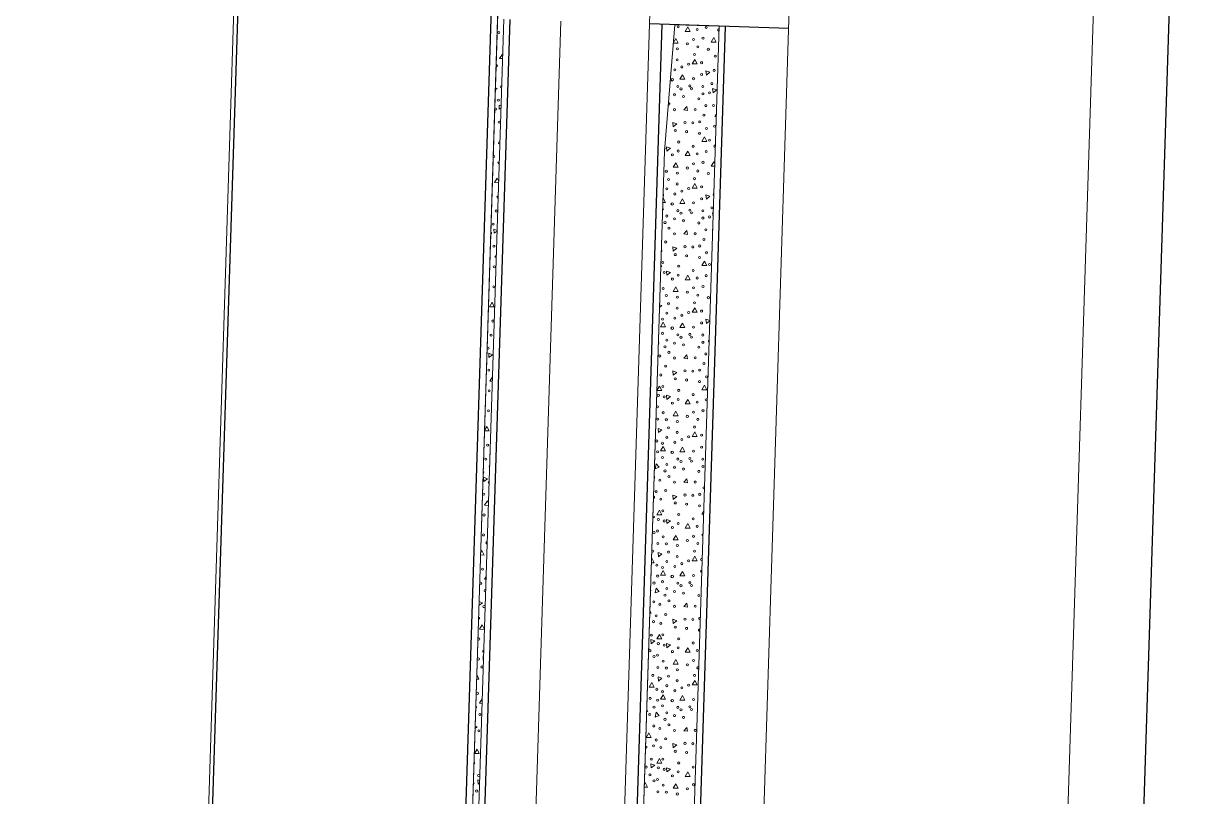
# Model space of a CAD drawing. Extents: x 2536801 to 2538856, y 7112140 to 7131569.
# Drawn here: x 2538030 to 2538213.5, y 7127684.3 to 7127806.4 of the extents above; entities that cross this region are included whole.
import ezdxf

# ---------------------------------------------------------------- set-up
doc = ezdxf.new("R2010")
doc.units = 0
doc.header["$LTSCALE"] = 100
doc.header["$MEASUREMENT"] = 0
for name, color, linetype, lineweight in [('D_BOC_FR', 3, 'Continuous', 13), ('D_CTB_1', 2, 'Continuous', 0), ('D_EOS_ML', 7, 'Continuous', 30), ('D_EOS_RMP', 1, 'Continuous', 30), ('D_EOT_ML', 7, 'Continuous', 13), ('D_EOT_RMP', 1, 'Continuous', 13), ('D_FOC_FR', 3, 'Continuous', 30), ('D_RIPRAP_1', 7, 'Continuous', 0)]:
    doc.layers.add(name, color=color, linetype=linetype, lineweight=lineweight)

msp = doc.modelspace()

# ---------------------------------------------------------------- linework, layer by layer
at = {"layer": 'D_BOC_FR', "lineweight": 0}
msp.add_line((2538057.33, 7127621.02), (2538081.49, 7128379.53), dxfattribs=at)
at = {"layer": 'D_CTB_1', "linetype": 'Continuous', "lineweight": 0, "ltscale": 0.025}
for p, q in [((2538094.91, 7127492.06), (2538109.24, 7127941.84)), ((2538118.75, 7127141.13), (2538139.93, 7127805.9)), ((2538131.29, 7127786.16), (2538132.93, 7127806.12)), ((2538118.71, 7127391.26), (2538131.29, 7127786.16))]:
    msp.add_line(p, q, dxfattribs=at)
at = {"layer": 'D_EOS_ML'}
for p, q in [((2537858.55, 7116745.35), (2538220.42, 7128102.78)), ((2538067.89, 7125513.53), (2538140.93, 7127805.87))]:
    msp.add_line(p, q, dxfattribs=at)
at = {"layer": 'D_EOS_RMP'}
for p, q in [((2538096.91, 7127492), (2538106.94, 7127806.95)), ((2538117.71, 7127391.08), (2538130.93, 7127806.18)), ((2538150.92, 7127805.55), (2538128.93, 7127806.25))]:
    msp.add_line(p, q, dxfattribs=at)
at = {"layer": 'D_EOT_ML'}
for p, q in [((2537846.56, 7116745.74), (2538208.43, 7128103.16)), ((2538066.91, 7125168.89), (2538160.45, 7128104.69))]:
    msp.add_line(p, q, dxfattribs=at)
at = {"layer": 'D_EOT_RMP'}
for p, q in [((2538101.71, 7127391.59), (2538114.94, 7127806.69)), ((2538115.71, 7127391.14), (2538128.93, 7127806.25))]:
    msp.add_line(p, q, dxfattribs=at)
at = {"layer": 'D_EOT_RMP', "extrusion": (0, 0, -1)}
msp.add_arc((-2539614.18, 7127758.92), 1486, 1.82493, 5.76287, dxfattribs=at)
at = {"layer": 'D_FOC_FR'}
for p, q in [((2538083.93, 7127179.11), (2538123.37, 7128416.71)), ((2538044.21, 7127188.57), (2538082.16, 7128379.39))]:
    msp.add_line(p, q, dxfattribs=at)
at = {"layer": 'D_RIPRAP_1', "color": 7, "linetype": 'Continuous', "lineweight": 0}
for p, q in [((2538134.36, 7127792.7), (2538134.86, 7127793.22)), ((2538134.86, 7127793.22), (2538134.95, 7127792.6)), ((2538134.95, 7127792.6), (2538134.36, 7127792.7)), ((2538134.36, 7127773.1), (2538134.86, 7127773.62)), ((2538134.95, 7127772.99), (2538134.36, 7127773.1)), ((2538134.86, 7127773.62), (2538134.95, 7127772.99)), ((2538134.36, 7127753.5), (2538134.86, 7127754.02)), ((2538134.95, 7127753.39), (2538134.36, 7127753.5)), ((2538134.86, 7127754.02), (2538134.95, 7127753.39)), ((2538134.36, 7127733.9), (2538134.86, 7127734.42)), ((2538134.86, 7127734.42), (2538134.95, 7127733.79)), ((2538134.95, 7127733.79), (2538134.36, 7127733.9)), ((2538134.36, 7127714.3), (2538134.86, 7127714.81)), ((2538134.95, 7127714.19), (2538134.36, 7127714.3)), ((2538134.86, 7127714.81), (2538134.95, 7127714.19)), ((2538134.36, 7127694.69), (2538134.86, 7127695.21)), ((2538134.95, 7127694.59), (2538134.36, 7127694.69)), ((2538134.86, 7127695.21), (2538134.95, 7127694.59))]:
    msp.add_line(p, q, dxfattribs=at)
at = {"layer": 'D_RIPRAP_1', "color": 7, "lineweight": 0, "flags": 128}
for points in [[(2538108.9, 7127941.85), (2538109.24, 7127941.84), (2538094.91, 7127492.06), (2538094.57, 7127492.08), (2538091.38, 7127391.92), (2538093.05, 7127391.87), (2538096.24, 7127492.02), (2538095.91, 7127492.03), (2538097.5, 7127542.01), (2538105.94, 7127806.98)], [(2538126.71, 7127390.94), (2538139.93, 7127805.9), (2538132.93, 7127806.12)], [(2538131.29, 7127786.16), (2538118.71, 7127391.26), (2538118.71, 7127391.25), (2538126.71, 7127390.94)]]:
    msp.add_lwpolyline(points, dxfattribs=at)
at = {"layer": 'D_RIPRAP_1', "color": 7, "linetype": 'Continuous', "lineweight": 0, "flags": 128}
for points in [[(2538135.34, 7127805.07), (2538134.56, 7127805.07), (2538134.97, 7127805.79)], [(2538133.48, 7127803.22), (2538132.7, 7127803.22), (2538133.11, 7127803.93)], [(2538139.48, 7127803.39), (2538138.7, 7127803.39), (2538139.11, 7127804.1)], [(2538136.47, 7127799.93), (2538135.69, 7127799.93), (2538136.1, 7127800.64)], [(2538137.92, 7127798.19), (2538137.86, 7127798.86), (2538138.49, 7127798.64)], [(2538134.52, 7127797.52), (2538133.74, 7127797.52), (2538134.15, 7127798.23)], [(2538138.97, 7127795.39), (2538138.91, 7127796.06), (2538139.53, 7127795.84)], [(2538132.7, 7127790.01), (2538132.64, 7127790.67), (2538133.26, 7127790.46)], [(2538138, 7127787.7), (2538137.22, 7127787.7), (2538137.63, 7127788.41)], [(2538131.69, 7127786.19), (2538131.62, 7127786.85), (2538132.25, 7127786.64)], [(2538135.34, 7127785.47), (2538134.56, 7127785.47), (2538134.97, 7127786.18)], [(2538133.48, 7127783.62), (2538132.7, 7127783.62), (2538133.11, 7127784.33)], [(2538136.47, 7127780.33), (2538135.69, 7127780.33), (2538136.1, 7127781.04)], [(2538134.52, 7127777.92), (2538133.74, 7127777.92), (2538134.15, 7127778.63)], [(2538137.92, 7127778.59), (2538137.86, 7127779.26), (2538138.49, 7127779.04)], [(2538132.7, 7127770.4), (2538132.64, 7127771.07), (2538133.26, 7127770.86)], [(2538131.69, 7127766.58), (2538131.62, 7127767.25), (2538132.25, 7127767.04)], [(2538138, 7127768.1), (2538137.22, 7127768.1), (2538137.63, 7127768.81)], [(2538135.34, 7127765.87), (2538134.56, 7127765.87), (2538134.97, 7127766.58)], [(2538133.48, 7127764.01), (2538132.7, 7127764.01), (2538133.11, 7127764.73)], [(2538104.42, 7127761.58), (2538103.64, 7127761.61), (2538104.08, 7127762.31)], [(2538136.47, 7127760.73), (2538135.69, 7127760.73), (2538136.1, 7127761.44)], [(2538131.46, 7127758.45), (2538130.68, 7127758.45), (2538131.09, 7127759.16)], [(2538134.52, 7127758.32), (2538133.74, 7127758.32), (2538134.15, 7127759.03)], [(2538103.58, 7127753.61), (2538103.55, 7127754.28), (2538104.16, 7127754.04)], [(2538132.7, 7127750.8), (2538132.64, 7127751.47), (2538133.26, 7127751.25)], [(2538130.89, 7127748.37), (2538130.11, 7127748.37), (2538130.52, 7127749.08)], [(2538138, 7127748.5), (2538137.22, 7127748.5), (2538137.63, 7127749.21)], [(2538131.69, 7127746.98), (2538131.62, 7127747.65), (2538132.25, 7127747.43)], [(2538135.34, 7127746.27), (2538134.56, 7127746.27), (2538134.97, 7127746.98)], [(2538133.48, 7127744.41), (2538132.7, 7127744.41), (2538133.11, 7127745.12)], [(2538130.35, 7127741.74), (2538130.29, 7127742.41), (2538130.91, 7127742.19)], [(2538136.47, 7127741.12), (2538135.69, 7127741.12), (2538136.1, 7127741.84)], [(2538131.46, 7127738.85), (2538130.68, 7127738.85), (2538131.09, 7127739.56)], [(2538134.52, 7127738.71), (2538133.74, 7127738.71), (2538134.15, 7127739.43)], [(2538130.44, 7127736.27), (2538129.81, 7127736.03), (2538129.98, 7127736.79)], [(2538102.77, 7127734.03), (2538102.73, 7127734.7), (2538103.35, 7127734.45)], [(2538132.7, 7127731.2), (2538132.64, 7127731.87), (2538133.26, 7127731.65)], [(2538130.89, 7127728.77), (2538130.11, 7127728.77), (2538130.52, 7127729.48)], [(2538131.69, 7127727.38), (2538131.62, 7127728.05), (2538132.25, 7127727.83)], [(2538135.34, 7127726.67), (2538134.56, 7127726.67), (2538134.97, 7127727.38)], [(2538133.48, 7127724.81), (2538132.7, 7127724.81), (2538133.11, 7127725.52)], [(2538130.35, 7127722.14), (2538130.29, 7127722.8), (2538130.91, 7127722.59)], [(2538136.47, 7127721.52), (2538135.69, 7127721.52), (2538136.1, 7127722.23)], [(2538131.46, 7127719.25), (2538130.68, 7127719.25), (2538131.09, 7127719.96)], [(2538134.52, 7127719.11), (2538133.74, 7127719.11), (2538134.15, 7127719.82)], [(2538130.44, 7127716.67), (2538129.81, 7127716.43), (2538129.98, 7127717.19)], [(2538132.7, 7127711.6), (2538132.64, 7127712.27), (2538133.26, 7127712.05)], [(2538102.87, 7127710.65), (2538102.09, 7127710.69), (2538102.53, 7127711.38)], [(2538129.2, 7127708.42), (2538129.14, 7127709.09), (2538129.76, 7127708.87)], [(2538130.89, 7127709.17), (2538130.11, 7127709.17), (2538130.52, 7127709.88)], [(2538131.69, 7127707.78), (2538131.62, 7127708.45), (2538132.25, 7127708.23)], [(2538135.34, 7127707.06), (2538134.56, 7127707.06), (2538134.97, 7127707.78)], [(2538133.48, 7127705.21), (2538132.7, 7127705.21), (2538133.11, 7127705.92)], [(2538130.35, 7127702.53), (2538130.29, 7127703.2), (2538130.91, 7127702.99)], [(2538129.65, 7127701.58), (2538128.87, 7127701.58), (2538129.28, 7127702.29)], [(2538136.47, 7127701.92), (2538135.69, 7127701.92), (2538136.1, 7127702.63)], [(2538131.46, 7127699.65), (2538130.68, 7127699.65), (2538131.09, 7127700.36)], [(2538134.52, 7127699.51), (2538133.74, 7127699.51), (2538134.15, 7127700.22)], [(2538130.44, 7127697.07), (2538129.81, 7127696.83), (2538129.98, 7127697.59)], [(2538129.18, 7127693.63), (2538128.41, 7127693.63), (2538128.82, 7127694.35)], [(2538132.7, 7127692), (2538132.64, 7127692.66), (2538133.26, 7127692.45)], [(2538102.05, 7127691.07), (2538101.28, 7127691.1), (2538101.72, 7127691.79)], [(2538130.89, 7127689.57), (2538130.11, 7127689.57), (2538130.52, 7127690.28)], [(2538129.2, 7127688.82), (2538129.14, 7127689.48), (2538129.76, 7127689.27)], [(2538131.69, 7127688.18), (2538131.62, 7127688.84), (2538132.25, 7127688.63)], [(2538135.34, 7127687.46), (2538134.56, 7127687.46), (2538134.97, 7127688.17)], [(2538133.48, 7127685.61), (2538132.7, 7127685.61), (2538133.11, 7127686.32)]]:
    msp.add_lwpolyline(points, close=True, dxfattribs=at)
for points in [[(2538105.75, 7127800.77), (2538105.27, 7127800.79), (2538105.71, 7127801.48), (2538105.76, 7127801.36)], [(2538139.73, 7127799.59), (2538139.72, 7127799.59), (2538139.73, 7127799.6)], [(2538104.59, 7127796.16), (2538104.86, 7127796.05), (2538104.58, 7127795.85)], [(2538105.5, 7127793), (2538105.21, 7127792.78), (2538105.17, 7127793.45), (2538105.51, 7127793.32)], [(2538139.47, 7127791.64), (2538139.26, 7127791.64), (2538139.48, 7127792.03)], [(2538105.37, 7127789.02), (2538105.34, 7127789.03), (2538105.37, 7127789.08)], [(2538139.22, 7127783.79), (2538138.7, 7127783.79), (2538139.11, 7127784.5), (2538139.24, 7127784.26)], [(2538105.12, 7127781.17), (2538104.46, 7127781.2), (2538104.9, 7127781.89), (2538105.13, 7127781.39)], [(2538131.06, 7127778.7), (2538131.09, 7127778.77), (2538131.46, 7127778.05), (2538131.04, 7127778.05)], [(2538103.97, 7127776.5), (2538104.04, 7127776.47), (2538103.96, 7127776.41)], [(2538138.97, 7127775.82), (2538138.91, 7127776.46), (2538138.99, 7127776.43)], [(2538104.88, 7127773.55), (2538104.39, 7127773.2), (2538104.36, 7127773.87), (2538104.88, 7127773.66)], [(2538104.75, 7127769.43), (2538104.53, 7127769.44), (2538104.76, 7127769.81)], [(2538130.72, 7127768.3), (2538130.89, 7127767.97), (2538130.71, 7127767.97)], [(2538130.52, 7127761.93), (2538130.91, 7127761.79), (2538130.51, 7127761.47)], [(2538138.45, 7127759.41), (2538137.92, 7127758.99), (2538137.86, 7127759.66), (2538138.45, 7127759.45)], [(2538130.33, 7127755.99), (2538130.44, 7127755.87), (2538130.33, 7127755.83)], [(2538104.12, 7127749.84), (2538103.72, 7127749.86), (2538104.15, 7127750.53)], [(2538102.87, 7127742.09), (2538103.27, 7127742.72), (2538103.61, 7127742), (2538102.87, 7127742.03)], [(2538103.75, 7127738.19), (2538103.69, 7127738.19), (2538103.76, 7127738.29)], [(2538103.5, 7127730.25), (2538102.9, 7127730.27), (2538103.34, 7127730.97), (2538103.51, 7127730.6)], [(2538137.47, 7127728.89), (2538137.22, 7127728.89), (2538137.49, 7127729.36)], [(2538129.46, 7127728.58), (2538129.76, 7127728.47), (2538129.45, 7127728.22)], [(2538102.26, 7127722.82), (2538102.46, 7127723.14), (2538102.8, 7127722.41), (2538102.25, 7127722.44)], [(2538129.24, 7127721.84), (2538129.28, 7127721.9), (2538129.65, 7127721.18), (2538129.22, 7127721.18)], [(2538103.13, 7127718.6), (2538102.88, 7127718.61), (2538103.14, 7127719.02)], [(2538102.01, 7127715.07), (2538102.54, 7127714.87), (2538101.99, 7127714.47)], [(2538128.98, 7127713.63), (2538129.18, 7127713.24), (2538128.97, 7127713.24)], [(2538102.72, 7127705.87), (2538102.68, 7127705.84), (2538102.65, 7127706.51), (2538102.74, 7127706.47)], [(2538101.64, 7127703.55), (2538101.64, 7127703.55), (2538101.98, 7127702.83), (2538101.62, 7127702.84)], [(2538102.5, 7127699), (2538102.07, 7127699.02), (2538102.51, 7127699.72), (2538102.53, 7127699.68)], [(2538128.48, 7127697.9), (2538128.68, 7127697.83), (2538128.47, 7127697.67)], [(2538101.38, 7127695.42), (2538101.72, 7127695.28), (2538101.37, 7127695.02)], [(2538102.1, 7127686.42), (2538101.87, 7127686.25), (2538101.83, 7127686.92), (2538102.12, 7127686.81)], [(2538128.11, 7127686.24), (2538128.26, 7127686.49), (2538128.62, 7127685.78), (2538128.1, 7127685.78)]]:
    msp.add_lwpolyline(points, dxfattribs=at)
at = {"layer": 'D_RIPRAP_1', "color": 7, "linetype": 'Continuous', "lineweight": 0}
for centre, radius in [((2538133.46, 7127805.79), 0.163), ((2538137.88, 7127805.72), 0.163), ((2538105.14, 7127804.9), 0.163), ((2538135.9, 7127803.78), 0.163), ((2538136.46, 7127805.36), 0.163), ((2538137.39, 7127804.01), 0.163), ((2538133.33, 7127802.31), 0.163), ((2538134.91, 7127803.11), 0.163), ((2538136.57, 7127802.64), 0.163), ((2538138.23, 7127802.25), 0.163), ((2538133.31, 7127800.59), 0.163), ((2538136.05, 7127801.43), 0.163), ((2538137.17, 7127800.13), 0.163), ((2538139.33, 7127801.15), 0.163), ((2538132.94, 7127799.01), 0.163), ((2538134.04, 7127799.46), 0.163), ((2538135.12, 7127799.9), 0.163), ((2538137.17, 7127798.26), 0.163), ((2538139.16, 7127798.92), 0.163), ((2538132.53, 7127797.44), 0.199), ((2538133.42, 7127796.38), 0.163), ((2538135.3, 7127796.46), 0.163), ((2538135.9, 7127797.61), 0.163), ((2538137.37, 7127796.36), 0.163), ((2538138.77, 7127796.83), 0.163), ((2538132.88, 7127795.08), 0.163), ((2538133.91, 7127795.99), 0.163), ((2538134.32, 7127794.8), 0.163), ((2538135.57, 7127796.03), 0.163), ((2538137.38, 7127795.21), 0.163), ((2538138.42, 7127795.38), 0.163), ((2538104.66, 7127792.79), 0.163), ((2538105.06, 7127794.23), 0.163), ((2538132.88, 7127792.72), 0.163), ((2538136.16, 7127792.75), 0.163), ((2538136.72, 7127794.43), 0.163), ((2538137.82, 7127793.36), 0.163), ((2538139.03, 7127793.37), 0.163), ((2538137.54, 7127791.84), 0.163), ((2538105.18, 7127790.76), 0.163), ((2538133.01, 7127789.44), 0.163), ((2538134.54, 7127790.7), 0.163), ((2538134.8, 7127789.25), 0.163), ((2538135.79, 7127790.65), 0.163), ((2538136.87, 7127790.81), 0.163), ((2538137.95, 7127789.75), 0.163), ((2538139.22, 7127790.11), 0.163), ((2538133.55, 7127787.61), 0.163), ((2538136.83, 7127788.99), 0.163), ((2538138.4, 7127787.89), 0.163), ((2538132.55, 7127785.58), 0.163), ((2538133.46, 7127786.19), 0.163), ((2538135.85, 7127786.94), 0.163), ((2538136.46, 7127785.76), 0.163), ((2538137.88, 7127786.12), 0.163), ((2538134.91, 7127783.51), 0.163), ((2538135.9, 7127784.18), 0.163), ((2538137.39, 7127784.41), 0.163), ((2538131.6, 7127782.99), 0.163), ((2538131.93, 7127781.7), 0.163), ((2538133.33, 7127782.71), 0.163), ((2538136.05, 7127781.83), 0.163), ((2538136.57, 7127783.04), 0.163), ((2538138.23, 7127782.65), 0.163), ((2538131.69, 7127780.21), 0.163), ((2538133.31, 7127780.99), 0.163), ((2538134.04, 7127779.86), 0.163), ((2538135.12, 7127780.29), 0.163), ((2538137.17, 7127780.53), 0.163), ((2538132.94, 7127779.41), 0.163), ((2538135.9, 7127778.01), 0.163), ((2538137.17, 7127778.65), 0.163), ((2538104.72, 7127776.72), 0.163), ((2538132.53, 7127777.83), 0.199), ((2538133.42, 7127776.78), 0.163), ((2538133.91, 7127776.39), 0.163), ((2538135.3, 7127776.86), 0.163), ((2538135.57, 7127776.43), 0.163), ((2538137.37, 7127776.75), 0.163), ((2538138.77, 7127777.23), 0.163), ((2538104.25, 7127774.64), 0.163), ((2538131.39, 7127774.89), 0.163), ((2538131.67, 7127775.93), 0.163), ((2538132.88, 7127775.48), 0.163), ((2538134.32, 7127775.19), 0.163), ((2538136.72, 7127774.83), 0.163), ((2538137.38, 7127775.61), 0.163), ((2538138.42, 7127775.78), 0.163), ((2538132.01, 7127774.01), 0.163), ((2538132.88, 7127773.12), 0.163), ((2538136.16, 7127773.14), 0.163), ((2538137.82, 7127773.76), 0.163), ((2538104.37, 7127771.18), 0.163), ((2538131.5, 7127771.83), 0.163), ((2538134.54, 7127771.09), 0.163), ((2538135.79, 7127771.05), 0.163), ((2538136.87, 7127771.2), 0.163), ((2538137.54, 7127772.24), 0.163), ((2538133.01, 7127769.84), 0.163), ((2538134.8, 7127769.65), 0.163), ((2538136.83, 7127769.39), 0.163), ((2538137.95, 7127770.14), 0.163), ((2538104.43, 7127767.91), 0.163), ((2538131.04, 7127768.61), 0.163), ((2538131.24, 7127767), 0.163), ((2538133.55, 7127768.01), 0.163), ((2538135.85, 7127767.34), 0.163), ((2538138.4, 7127768.29), 0.163), ((2538132.55, 7127765.98), 0.163), ((2538133.46, 7127766.58), 0.163), ((2538136.46, 7127766.15), 0.163), ((2538137.88, 7127766.52), 0.163), ((2538104.34, 7127764.76), 0.163), ((2538131.11, 7127764.49), 0.163), ((2538131.6, 7127763.38), 0.163), ((2538134.91, 7127763.91), 0.163), ((2538135.9, 7127764.58), 0.163), ((2538136.57, 7127763.43), 0.163), ((2538137.39, 7127764.81), 0.163), ((2538131.93, 7127762.09), 0.163), ((2538133.33, 7127763.11), 0.163), ((2538136.05, 7127762.22), 0.163), ((2538138.23, 7127763.04), 0.163), ((2538130.98, 7127759.66), 0.163), ((2538131.69, 7127760.61), 0.163), ((2538132.94, 7127759.81), 0.163), ((2538133.31, 7127761.38), 0.163), ((2538134.04, 7127760.26), 0.163), ((2538135.12, 7127760.69), 0.163), ((2538137.17, 7127760.93), 0.163), ((2538104.18, 7127759.35), 0.163), ((2538132.53, 7127758.23), 0.199), ((2538135.9, 7127758.4), 0.163), ((2538137.17, 7127759.05), 0.163), ((2538103.91, 7127757.13), 0.163), ((2538130.98, 7127757.41), 0.163), ((2538131.67, 7127756.33), 0.163), ((2538133.42, 7127757.17), 0.163), ((2538133.91, 7127756.79), 0.163), ((2538135.3, 7127757.25), 0.163), ((2538135.57, 7127756.82), 0.163), ((2538137.37, 7127757.15), 0.163), ((2538137.38, 7127756), 0.163), ((2538131.39, 7127755.29), 0.163), ((2538132.01, 7127754.41), 0.163), ((2538132.88, 7127755.87), 0.163), ((2538134.32, 7127755.59), 0.163), ((2538136.72, 7127755.23), 0.163), ((2538137.82, 7127754.16), 0.163), ((2538130.57, 7127753.84), 0.163), ((2538132.88, 7127753.52), 0.163), ((2538136.16, 7127753.54), 0.163), ((2538137.54, 7127752.64), 0.163), ((2538103.55, 7127751.59), 0.163), ((2538130.74, 7127750.84), 0.163), ((2538131.5, 7127752.23), 0.163), ((2538134.54, 7127751.49), 0.163), ((2538135.79, 7127751.45), 0.163), ((2538136.87, 7127751.6), 0.163), ((2538137.95, 7127750.54), 0.163), ((2538131.04, 7127749.01), 0.163), ((2538133.01, 7127750.24), 0.163), ((2538134.8, 7127750.05), 0.163), ((2538136.83, 7127749.79), 0.163), ((2538103.61, 7127748.33), 0.163), ((2538130.33, 7127747.63), 0.163), ((2538131.24, 7127747.39), 0.163), ((2538133.46, 7127746.98), 0.163), ((2538133.55, 7127748.41), 0.163), ((2538135.85, 7127747.74), 0.163), ((2538137.88, 7127746.92), 0.163), ((2538103.52, 7127745.18), 0.163), ((2538130.2, 7127745.81), 0.163), ((2538132.55, 7127746.38), 0.163), ((2538136.46, 7127746.55), 0.163), ((2538137.39, 7127745.2), 0.163), ((2538130.25, 7127743.85), 0.163), ((2538131.11, 7127744.89), 0.163), ((2538131.6, 7127743.78), 0.163), ((2538133.33, 7127743.51), 0.163), ((2538134.91, 7127744.31), 0.163), ((2538135.9, 7127744.97), 0.163), ((2538136.57, 7127743.83), 0.163), ((2538131.93, 7127742.49), 0.163), ((2538133.31, 7127741.78), 0.163), ((2538136.05, 7127742.62), 0.163), ((2538137.17, 7127741.33), 0.163), ((2538103.37, 7127739.76), 0.163), ((2538130.11, 7127740.42), 0.163), ((2538130.98, 7127740.05), 0.163), ((2538131.69, 7127741), 0.163), ((2538132.94, 7127740.21), 0.163), ((2538134.04, 7127740.66), 0.163), ((2538135.12, 7127741.09), 0.163), ((2538130.23, 7127738.7), 0.163), ((2538130.98, 7127737.81), 0.163), ((2538132.53, 7127738.63), 0.199), ((2538135.3, 7127737.65), 0.163), ((2538135.9, 7127738.8), 0.163), ((2538137.17, 7127739.45), 0.163), ((2538103.1, 7127737.55), 0.163), ((2538131.67, 7127736.72), 0.163), ((2538132.88, 7127736.27), 0.163), ((2538133.42, 7127737.57), 0.163), ((2538133.91, 7127737.18), 0.163), ((2538134.32, 7127735.99), 0.163), ((2538135.57, 7127737.22), 0.163), ((2538137.37, 7127737.55), 0.163), ((2538137.38, 7127736.4), 0.163), ((2538130.57, 7127734.24), 0.163), ((2538131.39, 7127735.69), 0.163), ((2538132.01, 7127734.8), 0.163), ((2538136.72, 7127735.62), 0.163), ((2538130, 7127732.42), 0.163), ((2538131.5, 7127732.62), 0.163), ((2538132.88, 7127733.92), 0.163), ((2538136.16, 7127733.94), 0.163), ((2538102.74, 7127732.01), 0.163), ((2538130.74, 7127731.24), 0.163), ((2538133.01, 7127730.64), 0.163), ((2538134.54, 7127731.89), 0.163), ((2538134.8, 7127730.44), 0.163), ((2538135.79, 7127731.85), 0.163), ((2538136.87, 7127732), 0.163), ((2538102.8, 7127728.74), 0.163), ((2538131.04, 7127729.41), 0.163), ((2538133.55, 7127728.8), 0.163), ((2538136.83, 7127730.19), 0.163), ((2538130.33, 7127728.03), 0.163), ((2538131.24, 7127727.79), 0.163), ((2538132.55, 7127726.78), 0.163), ((2538133.46, 7127727.38), 0.163), ((2538135.85, 7127728.14), 0.163), ((2538136.46, 7127726.95), 0.163), ((2538102.71, 7127725.59), 0.163), ((2538129.65, 7127725.99), 0.163), ((2538130.2, 7127726.21), 0.163), ((2538131.11, 7127725.29), 0.163), ((2538135.9, 7127725.37), 0.163), ((2538129.47, 7127723.03), 0.163), ((2538130.25, 7127724.25), 0.163), ((2538131.6, 7127724.18), 0.163), ((2538133.33, 7127723.91), 0.163), ((2538134.91, 7127724.7), 0.163), ((2538136.05, 7127723.02), 0.163), ((2538136.57, 7127724.23), 0.163), ((2538131.69, 7127721.4), 0.163), ((2538131.93, 7127722.89), 0.163), ((2538133.31, 7127722.18), 0.163), ((2538135.12, 7127721.49), 0.163), ((2538102.55, 7127720.18), 0.163), ((2538130.11, 7127720.82), 0.163), ((2538130.98, 7127720.45), 0.163), ((2538132.94, 7127720.6), 0.163), ((2538134.04, 7127721.06), 0.163), ((2538102.29, 7127717.96), 0.163), ((2538129.65, 7127718), 0.163), ((2538130.23, 7127719.1), 0.163), ((2538130.98, 7127718.21), 0.163), ((2538132.53, 7127719.03), 0.199), ((2538133.42, 7127717.97), 0.163), ((2538133.91, 7127717.58), 0.163), ((2538135.3, 7127718.05), 0.163), ((2538135.57, 7127717.62), 0.163), ((2538135.9, 7127719.2), 0.163), ((2538131.39, 7127716.09), 0.163), ((2538131.67, 7127717.12), 0.163), ((2538132.88, 7127716.67), 0.163), ((2538134.32, 7127716.39), 0.163), ((2538136.72, 7127716.02), 0.163), ((2538102.8, 7127714.27), 0.163), ((2538129.61, 7127715.04), 0.163), ((2538130.57, 7127714.64), 0.163), ((2538132.01, 7127715.2), 0.163), ((2538132.88, 7127714.32), 0.163), ((2538136.16, 7127714.34), 0.163), ((2538130, 7127712.82), 0.163), ((2538131.5, 7127713.02), 0.163), ((2538134.54, 7127712.29), 0.163), ((2538135.79, 7127712.25), 0.163), ((2538129.58, 7127711.9), 0.163), ((2538130.74, 7127711.64), 0.163), ((2538133.01, 7127711.04), 0.163), ((2538134.8, 7127710.84), 0.163), ((2538101.99, 7127709.16), 0.163), ((2538129.22, 7127709.78), 0.163), ((2538130.33, 7127708.43), 0.163), ((2538131.04, 7127709.81), 0.163), ((2538133.55, 7127709.2), 0.163), ((2538135.85, 7127708.53), 0.163), ((2538129.01, 7127707.32), 0.163), ((2538130.2, 7127706.6), 0.163), ((2538131.24, 7127708.19), 0.163), ((2538132.55, 7127707.17), 0.163), ((2538133.46, 7127707.78), 0.163), ((2538136.46, 7127707.35), 0.163), ((2538101.9, 7127706.01), 0.163), ((2538102.45, 7127704.75), 0.163), ((2538129.65, 7127706.39), 0.163), ((2538130.25, 7127704.65), 0.163), ((2538131.11, 7127705.68), 0.163), ((2538134.91, 7127705.1), 0.163), ((2538135.9, 7127705.77), 0.163), ((2538129.47, 7127703.42), 0.163), ((2538131.6, 7127704.58), 0.163), ((2538131.93, 7127703.29), 0.163), ((2538133.33, 7127704.3), 0.163), ((2538136.05, 7127703.42), 0.163), ((2538130.11, 7127701.22), 0.163), ((2538131.69, 7127701.8), 0.163), ((2538132.94, 7127701), 0.163), ((2538133.31, 7127702.58), 0.163), ((2538134.04, 7127701.45), 0.163), ((2538135.12, 7127701.89), 0.163), ((2538101.74, 7127700.59), 0.163), ((2538129.03, 7127699.79), 0.163), ((2538130.23, 7127699.5), 0.163), ((2538130.98, 7127700.85), 0.163), ((2538132.53, 7127699.43), 0.199), ((2538135.9, 7127699.6), 0.163), ((2538129.65, 7127698.4), 0.163), ((2538130.98, 7127698.61), 0.163), ((2538131.67, 7127697.52), 0.163), ((2538133.42, 7127698.37), 0.163), ((2538133.91, 7127697.98), 0.163), ((2538135.3, 7127698.45), 0.163), ((2538135.57, 7127698.02), 0.163), ((2538102.16, 7127697.23), 0.163), ((2538128.97, 7127697.24), 0.163), ((2538131.39, 7127696.48), 0.163), ((2538132.01, 7127695.6), 0.163), ((2538132.88, 7127697.07), 0.163), ((2538134.32, 7127696.79), 0.163), ((2538101.99, 7127694.68), 0.163), ((2538129.61, 7127695.44), 0.163), ((2538130.57, 7127695.04), 0.163), ((2538132.88, 7127694.71), 0.163), ((2538136.16, 7127694.74), 0.163), ((2538129.58, 7127692.3), 0.163), ((2538130, 7127693.22), 0.163), ((2538130.74, 7127692.04), 0.163), ((2538131.5, 7127693.42), 0.163), ((2538134.54, 7127692.69), 0.163), ((2538135.79, 7127692.64), 0.163), ((2538129.22, 7127690.18), 0.163), ((2538131.04, 7127690.2), 0.163), ((2538133.01, 7127691.43), 0.163), ((2538134.8, 7127691.24), 0.163), ((2538128.41, 7127688.95), 0.163), ((2538130.33, 7127688.82), 0.163), ((2538131.24, 7127688.59), 0.163), ((2538133.46, 7127688.18), 0.163), ((2538133.55, 7127689.6), 0.163), ((2538135.85, 7127688.93), 0.163), ((2538101.95, 7127687.62), 0.163), ((2538129.01, 7127687.72), 0.163), ((2538129.65, 7127686.79), 0.163), ((2538130.2, 7127687), 0.163), ((2538132.55, 7127687.57), 0.163), ((2538101.64, 7127685.17), 0.163), ((2538130.25, 7127685.05), 0.163), ((2538131.11, 7127686.08), 0.163), ((2538131.6, 7127684.98), 0.163), ((2538133.33, 7127684.7), 0.163), ((2538134.91, 7127685.5), 0.163), ((2538135.9, 7127686.17), 0.163)]:
    msp.add_circle(centre, radius, dxfattribs=at)
for centre, start, end in [((2538105.96, 7127803.94), 133.3017, 223.0485), ((2538139.87, 7127805.33), 73.7455, 282.6047), ((2538104.75, 7127799.66), 253.092, 103.258), ((2538105.8, 7127798.52), 140.6791, 215.671), ((2538105.54, 7127796.3), 64.2945, 292.0557), ((2538132.01, 7127793.61), 225.129, 125.4963), ((2538105.24, 7127787.5), 56.815, 299.5352), ((2538131.24, 7127786.6), 300.1566, 50.4687), ((2538139.26, 7127786.96), 66.8415, 289.5087), ((2538104.33, 7127785.31), 239.5364, 116.8137), ((2538105.15, 7127784.35), 61.5014, 294.8488), ((2538131.11, 7127784.09), 316.4576, 39.8925), ((2538103.94, 7127780.08), 331.9755, 24.3746), ((2538104.99, 7127778.93), 66.8179, 289.5322), ((2538130.98, 7127779.26), 304.1172, 52.2329), ((2538139.16, 7127779.32), 115.9869, 240.3632), ((2538130.98, 7127777.01), 276.7312, 79.619), ((2538103.84, 7127773.21), 274.6799, 81.6702), ((2538139.03, 7127773.77), 138.1927, 218.1574), ((2538130.74, 7127770.45), 287.1327, 69.2174), ((2538103.51, 7127765.73), 310.8779, 45.4722), ((2538138.42, 7127756.18), 117.3742, 238.9759), ((2538103.44, 7127755.06), 198.7042, 157.6459), ((2538104.08, 7127743.92), 148.2466, 208.1036), ((2538103.79, 7127736.4), 122.0063, 234.3439), ((2538129.65, 7127737.6), 306.185, 50.1652), ((2538102.62, 7127735.47), 280.942, 75.4081), ((2538129.61, 7127734.64), 282.4722, 73.878), ((2538103.62, 7127733.85), 88.9556, 267.3946), ((2538137.54, 7127733.03), 63.9094, 292.4408), ((2538129.58, 7127731.5), 259.7595, 96.5906), ((2538137.39, 7127725.6), 97.2518, 259.0984), ((2538103.26, 7127724.34), 71.2615, 285.0886), ((2538137.17, 7127721.73), 61.691, 294.6591), ((2538129.03, 7127719.39), 322.4138, 33.9363), ((2538137.17, 7127719.85), 83.6309, 272.7192), ((2538102.97, 7127716.81), 51.2458, 305.1043), ((2538128.97, 7127716.84), 313.034, 43.3161), ((2538101.93, 7127712.42), 267.52, 88.83), ((2538136.87, 7127712.4), 58.993, 297.3571), ((2538136.83, 7127710.58), 65.1727, 291.1774), ((2538102.76, 7127707.2), 86.5782, 269.7719), ((2538136.57, 7127704.63), 32.97, 323.3802), ((2538101.47, 7127698.38), 270.0872, 86.2629), ((2538128.37, 7127692.1), 243.1179, 113.2323), ((2538101.17, 7127689.57), 276.7386, 79.6115), ((2538101.09, 7127686.42), 272.6133, 83.7367)]:
    msp.add_arc(centre, 0.163, start, end, dxfattribs=at)

doc.saveas('drawing.dxf')
